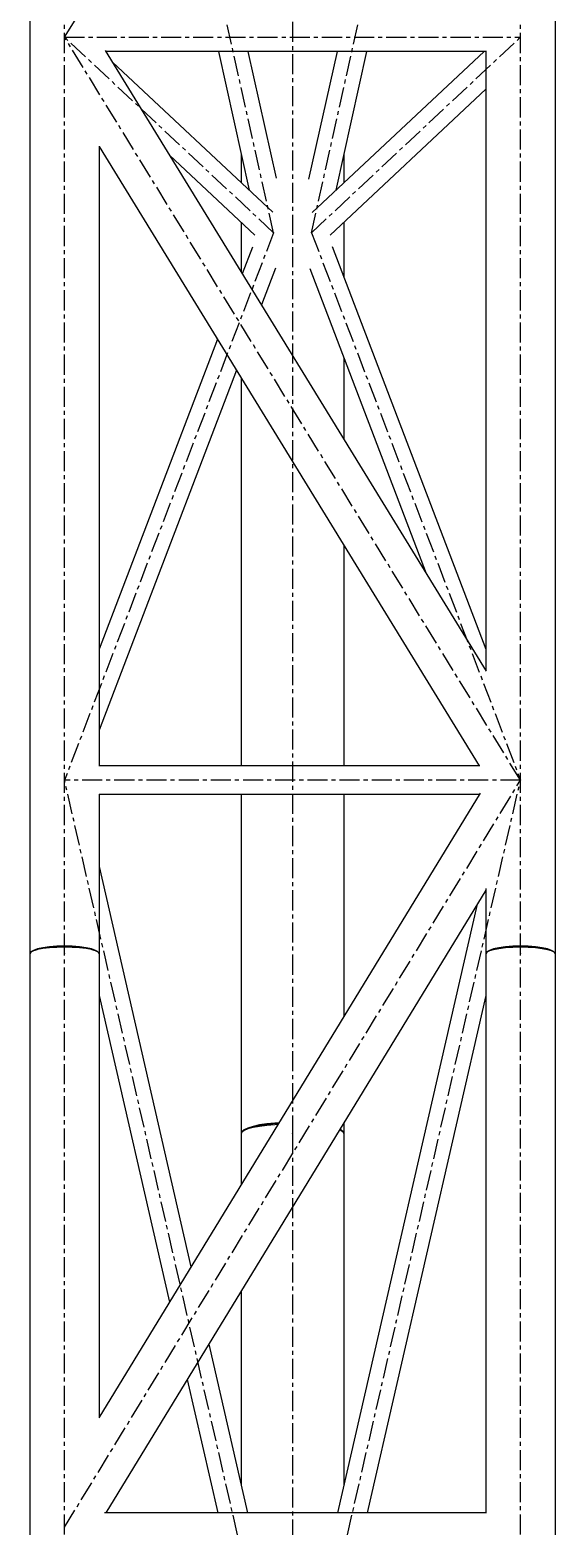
# Model space of a CAD drawing. Header units: millimetres. Extents: x 5143 to 30813, y 232 to 21408.
# Drawn here: x 13431 to 13639, y 17816 to 18407 of the extents above; entities that cross this region are included whole.
import ezdxf

# ---------------------------------------------------------------- set-up
doc = ezdxf.new("R2010")
doc.units = ezdxf.units.MM
doc.header["$LTSCALE"] = 0.25
doc.linetypes.add('CENTER', pattern=[50.8, 31.75, -6.35, 6.35, -6.35])
doc.linetypes.add('XKITLINE00', pattern=[0])

msp = doc.modelspace()

# ---------------------------------------------------------------- linework, layer by layer
at = {"color": 8, "linetype": 'XKITLINE00'}
for p, q in [((13431.35, 19215.47), (13431.35, 18041.93)), ((13638.65, 19215.47), (13638.65, 18041.93)), ((13461.08, 18398.53), (13611.4, 18153.52)), ((13611.35, 18398.17), (13461.3, 18398.17)), ((13505.73, 18398.17), (13517.92, 18343.37)), ((13517.4, 18398.17), (13528.55, 18348.11)), ((13552.59, 18398.17), (13541.35, 18347.71)), ((13610.61, 18398.17), (13542.75, 18334.65)), ((13564.26, 18398.17), (13552.07, 18343.37)), ((13611.35, 18398.37), (13611.35, 18153.62)), ((13527.17, 18334.72), (13463.9, 18393.94)), ((13611.35, 18383.24), (13549.86, 18325.69)), ((13458.65, 18360.8), (13458.65, 18116.14)), ((13458.65, 18360.65), (13608.66, 18116.14)), ((13520.15, 18325.67), (13486.4, 18357.27)), ((13514.7, 18357.88), (13514.7, 18346.4)), ((13555.3, 18357.88), (13555.3, 18346.4)), ((13514.7, 18330.78), (13514.7, 18311.15)), ((13555.3, 18330.78), (13555.3, 18309.05)), ((13519.22, 18320.91), (13515.19, 18310.34)), ((13550.69, 18321.13), (13611.35, 18162.19)), ((13528.23, 18312.56), (13522.71, 18298.08)), ((13541.81, 18312.42), (13587.72, 18192.11)), ((13505.34, 18284.54), (13458.65, 18162.19)), ((13512.86, 18272.28), (13458.65, 18130.22)), ((13555.3, 18277.09), (13555.3, 18244.97)), ((13514.7, 18269.3), (13514.7, 18116.14)), ((13555.3, 18203.12), (13555.3, 18116.14)), ((13609.01, 18116.14), (13458.48, 18116.14)), ((13609.03, 18105.29), (13458.52, 17858.63)), ((13458.65, 18104.91), (13458.65, 18041.93)), ((13608.69, 18104.74), (13458.65, 18104.74)), ((13514.7, 18104.74), (13514.7, 17970.86)), ((13555.3, 18104.74), (13555.3, 18017.23)), ((13458.65, 18076.4), (13494.9, 17918.25)), ((13611.35, 18067.05), (13461.27, 17821.09)), ((13611.35, 18067.67), (13611.35, 18041.93)), ((13607.91, 18061.42), (13552.82, 17821.09)), ((13431.69, 18042.6), (13431.35, 18041.93)), ((13431.69, 18042.5), (13431.35, 18041.93)), ((13431.35, 18041.93), (13431.35, 17530.49)), ((13432.7, 18043.24), (13431.69, 18042.6)), ((13432.7, 18043.03), (13431.69, 18042.5)), ((13434.32, 18043.82), (13432.7, 18043.24)), ((13434.32, 18043.52), (13432.7, 18043.03)), ((13434.79, 18043.73), (13433.4, 18043.24)), ((13436.48, 18044.29), (13434.32, 18043.82)), ((13436.48, 18043.92), (13434.32, 18043.52)), ((13436.86, 18044.19), (13434.79, 18043.73)), ((13439.07, 18044.65), (13436.48, 18044.29)), ((13439.07, 18044.22), (13436.48, 18043.92)), ((13439.33, 18044.53), (13436.86, 18044.19)), ((13441.96, 18044.88), (13439.07, 18044.65)), ((13441.96, 18044.41), (13439.07, 18044.22)), ((13442.09, 18044.75), (13439.33, 18044.53)), ((13445, 18044.95), (13441.96, 18044.88)), ((13445, 18044.47), (13441.96, 18044.41)), ((13445, 18044.82), (13442.09, 18044.75)), ((13448.03, 18044.88), (13445, 18044.95)), ((13447.9, 18044.75), (13445, 18044.82)), ((13448.03, 18044.41), (13445, 18044.47)), ((13450.66, 18044.53), (13447.9, 18044.75)), ((13450.92, 18044.65), (13448.03, 18044.88)), ((13450.92, 18044.22), (13448.03, 18044.41)), ((13453.13, 18044.19), (13450.66, 18044.53)), ((13453.51, 18044.29), (13450.92, 18044.65)), ((13453.51, 18043.92), (13450.92, 18044.22)), ((13455.2, 18043.73), (13453.13, 18044.19)), ((13455.67, 18043.82), (13453.51, 18044.29)), ((13455.67, 18043.52), (13453.51, 18043.92)), ((13456.6, 18043.24), (13455.2, 18043.73)), ((13457.29, 18043.24), (13455.67, 18043.82)), ((13457.29, 18043.03), (13455.67, 18043.52)), ((13458.3, 18042.6), (13457.29, 18043.24)), ((13458.3, 18042.5), (13457.29, 18043.03)), ((13458.3, 18042.6), (13458.65, 18041.93)), ((13458.3, 18042.5), (13458.65, 18041.93)), ((13458.65, 18041.93), (13458.65, 17858.83)), ((13611.69, 18042.6), (13611.35, 18041.93)), ((13611.69, 18042.49), (13611.35, 18041.93)), ((13611.35, 18041.93), (13611.35, 17821.09)), ((13612.7, 18043.24), (13611.69, 18042.6)), ((13612.7, 18043.03), (13611.69, 18042.49)), ((13614.32, 18043.81), (13612.7, 18043.24)), ((13614.32, 18043.51), (13612.7, 18043.03)), ((13614.79, 18043.72), (13613.37, 18043.23)), ((13616.48, 18044.28), (13614.32, 18043.81)), ((13616.48, 18043.91), (13614.32, 18043.51)), ((13616.86, 18044.18), (13614.79, 18043.72)), ((13619.07, 18044.64), (13616.48, 18044.28)), ((13619.07, 18044.21), (13616.48, 18043.91)), ((13619.33, 18044.52), (13616.86, 18044.18)), ((13621.96, 18044.86), (13619.07, 18044.64)), ((13621.96, 18044.39), (13619.07, 18044.21)), ((13622.09, 18044.73), (13619.33, 18044.52)), ((13625, 18044.94), (13621.96, 18044.86)), ((13625, 18044.46), (13621.96, 18044.39)), ((13625, 18044.81), (13622.09, 18044.73)), ((13628.03, 18044.86), (13625, 18044.94)), ((13627.9, 18044.73), (13625, 18044.81)), ((13628.03, 18044.39), (13625, 18044.46)), ((13630.66, 18044.52), (13627.9, 18044.73)), ((13630.92, 18044.64), (13628.03, 18044.86)), ((13630.92, 18044.21), (13628.03, 18044.39)), ((13633.13, 18044.18), (13630.66, 18044.52)), ((13633.51, 18044.28), (13630.92, 18044.64)), ((13633.51, 18043.91), (13630.92, 18044.21)), ((13635.2, 18043.72), (13633.13, 18044.18)), ((13635.67, 18043.81), (13633.51, 18044.28)), ((13635.67, 18043.51), (13633.51, 18043.91)), ((13636.62, 18043.23), (13635.2, 18043.72)), ((13637.29, 18043.24), (13635.67, 18043.81)), ((13637.29, 18043.03), (13635.67, 18043.51)), ((13638.3, 18042.6), (13637.29, 18043.24)), ((13638.3, 18042.49), (13637.29, 18043.03)), ((13638.3, 18042.6), (13638.65, 18041.93)), ((13638.3, 18042.49), (13638.65, 18041.93)), ((13638.65, 18041.93), (13638.65, 17532.17)), ((13458.65, 18025.39), (13486.4, 17904.32)), ((13611.35, 18025.39), (13564.51, 17821.09)), ((13515, 17971.64), (13514.7, 17970.86)), ((13515, 17971.51), (13514.7, 17970.86)), ((13514.7, 17970.86), (13514.7, 17950.69)), ((13515.92, 17972.39), (13515, 17971.64)), ((13515.92, 17972.15), (13515, 17971.51)), ((13517.42, 17973.1), (13515.92, 17972.39)), ((13517.42, 17972.74), (13515.92, 17972.15)), ((13519.44, 17973.74), (13517.42, 17973.1)), ((13519.44, 17973.28), (13517.42, 17972.74)), ((13520.35, 17973.57), (13519.29, 17973.24)), ((13521.95, 17974.29), (13519.44, 17973.74)), ((13521.95, 17973.74), (13519.44, 17973.28)), ((13522.71, 17974.09), (13520.35, 17973.57)), ((13524.85, 17974.74), (13521.95, 17974.29)), ((13524.85, 17974.12), (13521.95, 17973.74)), ((13525.44, 17974.51), (13522.71, 17974.09)), ((13528.05, 17975.07), (13524.85, 17974.74)), ((13528.05, 17974.4), (13524.85, 17974.12)), ((13528.46, 17974.82), (13525.44, 17974.51)), ((13529.62, 17975.16), (13528.05, 17975.07)), ((13529.19, 17974.45), (13528.05, 17974.4)), ((13529.46, 17974.88), (13528.46, 17974.82)), ((13554.07, 17972.15), (13553.56, 17972.35)), ((13554.07, 17972.39), (13553.7, 17972.57)), ((13554.99, 17971.64), (13554.07, 17972.39)), ((13554.99, 17971.51), (13554.07, 17972.15)), ((13554.99, 17971.64), (13555.3, 17970.86)), ((13554.99, 17971.51), (13555.3, 17970.86)), ((13555.3, 17975.19), (13555.3, 17970.86)), ((13555.3, 17970.86), (13555.3, 17831.9)), ((13514.7, 17908.65), (13514.7, 17831.9)), ((13501.91, 17887.69), (13517.17, 17821.09)), ((13493.41, 17873.76), (13505.48, 17821.09)), ((13611.52, 17821.09), (13460.73, 17821.09))]:
    msp.add_line(p, q, dxfattribs=at)
at = {"color": 8, "linetype": 'CENTER'}
for p, q in [((13445, 18041.93), (13445, 19215.47)), ((13625, 18041.93), (13625, 19215.47)), ((13535, 19133.75), (13535, 17970.86)), ((13527.5, 18326.61), (13445, 18697.21)), ((13445, 18403.82), (13625, 18697.21)), ((13542.5, 18326.61), (13625, 18697.21)), ((13625, 18110.44), (13445, 18403.82)), ((13527.5, 18326.61), (13445, 18403.82)), ((13445, 18403.82), (13625, 18403.82)), ((13542.5, 18326.61), (13625, 18403.82)), ((13527.5, 18326.61), (13445, 18110.44)), ((13542.5, 18326.61), (13625, 18110.44)), ((13527.5, 17750.55), (13445, 18110.44)), ((13625, 18110.44), (13445, 18110.44)), ((13445, 17815.44), (13625, 18110.44)), ((13542.5, 17750.55), (13625, 18110.44)), ((13445, 16860.12), (13445, 18041.93)), ((13625, 16860.12), (13625, 18041.93)), ((13535, 17970.86), (13535, 16802.03))]:
    msp.add_line(p, q, dxfattribs=at)
at = {"color": 8, "linetype": 'XKITLINE00'}
for centre in [(13445, 18403.82), (13445, 18403.82), (13445, 18403.82), (13445, 18403.82), (13625, 18403.82), (13625, 18403.82), (13527.5, 18326.61), (13527.5, 18326.61), (13527.5, 18326.61), (13542.5, 18326.61), (13542.5, 18326.61), (13542.5, 18326.61), (13445, 18110.44), (13445, 18110.44), (13445, 18110.44), (13625, 18110.44), (13625, 18110.44), (13625, 18110.44), (13625, 18110.44), (13625, 18110.44), (13445, 18041.93), (13445, 18041.93), (13625, 18041.93), (13625, 18041.93), (13535, 17970.86), (13535, 17970.86)]:
    msp.add_circle(centre, 0.05, dxfattribs=at)

doc.saveas('drawing.dxf')
